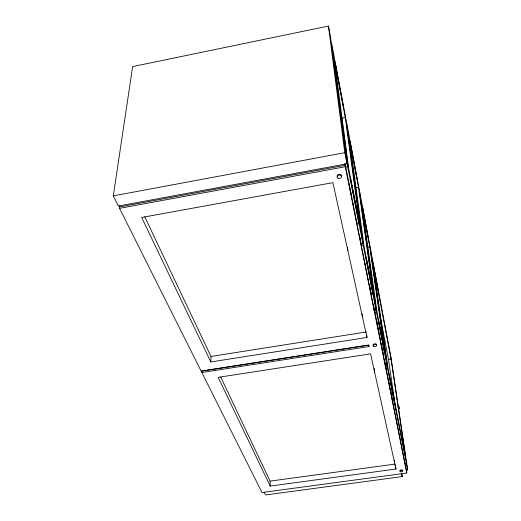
<?xml version="1.0" encoding="UTF-8"?>
<svg xmlns="http://www.w3.org/2000/svg" width="521" height="521" viewBox="0 0 521 521"><rect width="100%" height="100%" fill="white"/><g stroke="black" fill="none" stroke-linecap="round" stroke-linejoin="round"><path stroke-width="0.78" d="M366.686 335.107L366.986 337.465L210.81 361.958L210.972 356.462L144.766 216.814M406.321 469.818L406.79 473.016L262.004 492.521L119.537 208.335L119.745 206.876L119.166 205.723M113.298 195.883L132.647 66.59L328.458 26.05L330.503 36.854L346.986 163.802L118.384 206.029L113.298 195.883L344.791 152.699L328.458 26.05M345.286 117.512L359.9 225.437L348.601 168.114L334.508 60.612L345.286 117.512L341.822 118.176L341.515 116.6M119.745 206.876L345.117 165.281L344.863 164.024M119.537 208.335L345.299 166.727L344.909 163.679M345.527 167.065L347.702 166.668L331.63 43.315L346.055 119.641L362.929 243.652L360.949 243.991L345.11 163.841M355.315 187.892L358.507 187.313L349.435 139.433L364.199 247.241L373.479 294.345L358.507 187.313M361.346 245.892L363.313 245.56L346.432 121.595L358.982 188.016L376.208 310.776L374.41 311.07L361.346 245.892L360.591 240.259M367.539 247.123L369.767 246.746L362.023 205.893L377.048 312.437L384.811 351.825L369.767 246.746M374.742 312.724L376.54 312.437L387.298 366.817L385.638 367.071L374.078 307.911M210.972 356.462L366.289 331.962M201.113 371.063L368.647 344.993L368.985 346.53L201.835 372.502L201.887 371.128L368.809 345.156L368.985 346.53M380.05 315.713L388.523 359.483L391.05 359.099L405.657 457.601L387.813 367.071L372.782 262.695L391.05 359.099M385.931 368.536L387.585 368.282L407.702 469.981L406.321 470.17L385.475 365.325M220.728 377.035L270.073 481.124L395.263 464.055M395.953 469.03L370.594 353.85L218.175 377.354L270.197 486.073L395.953 469.03L395.459 465.474M401.743 473.387L402.199 476.604L265.56 494.95L264.232 492.28M210.81 361.958L141.673 217.472L332.906 182.637L366.986 337.465M394.397 460.102L394.742 461.684M401.541 473.491L402.199 476.604M369.558 284.883L370.19 288.015M376.852 321.327L377.478 324.459M378.259 328.373L379.041 332.281M380.291 338.539L380.604 340.109M381.86 346.367L382.173 347.93M389.161 382.889L389.48 384.478M390.757 390.854L391.551 394.833M349.096 183.939L349.728 187.098M350.047 188.674L351.779 197.348M353.049 203.652L353.362 205.228M354.625 211.539L354.944 213.115M356.208 219.426L356.52 221.002M365.071 263.665L365.384 265.228M366.634 271.487L366.947 273.056M368.204 279.315L368.516 280.878M369.773 287.136L371.024 293.401M377.53 325.872L378.318 329.78M379.568 336.025L379.881 337.588M381.131 343.834L381.444 345.397M382.694 351.642L383.007 353.205L382.798 351.721M390.001 388.106L390.32 389.695M391.59 396.051L392.391 400.024M345.299 166.727L406.79 473.016M347.702 166.668L362.929 243.652M363.313 245.56L376.208 310.776M344.791 152.699L346.986 163.802M398.207 406.738L398.122 406.315L398.532 408.803M398.259 407.018L398.467 408.34M407.702 469.981L390.965 357.256L370.307 247.957L387.585 368.282M405.371 463.723L405.612 465.338M388.523 359.483L395.882 409.936M378.298 291.363L373.095 263.177L373.511 266.075M387.298 366.817L370.021 246.42L359.308 189.735L376.54 312.437M368.464 239.4L362.505 207.182L362.922 210.119M385.019 362.121L385.247 363.723M385.299 364.661L385.638 367.071M357.041 179.055L350.138 141.803L350.542 144.747M377.165 323.587L377.373 325.097M373.629 304.7L373.857 306.309M373.518 304.648L373.739 306.25M373.961 307.859L374.41 311.07M370.919 291.91L371.128 293.44M343.613 108.108L335.511 64.461L335.895 67.365M360.089 237.543L360.304 239.159M356.898 221.829L357.106 223.385M342.03 119.791L342.343 122.207M342.558 123.816L342.87 126.232M343.085 127.847L343.398 130.263M343.613 131.872L343.925 134.288M344.14 135.903L344.453 138.319M344.668 139.928L344.98 142.344M345.189 143.959L345.508 146.375M345.716 147.984L346.035 150.4M346.244 152.015L346.458 153.623M346.771 156.04L347.514 161.679M347.722 163.294L348.035 165.711M348.249 167.319L348.562 169.735M374.15 368.419L374.651 372.268M362.056 313.694L362.453 316.866M347.507 247.651L347.839 250.497M270.073 481.124L270.197 486.073M337.302 176.788A2.201 1.674 -8.3 0 1 339.243 174.307A2.201 1.674 -8.3 0 1 341.346 176.463M400.408 471.134A1.407 0.677 -6.4 0 1 400.135 470.248A1.407 0.677 -6.4 0 1 401.978 469.883A1.407 0.677 -6.4 0 1 402.564 470.704M373.231 345.351A1.745 1.049 -7.1 0 1 374.846 343.769A1.745 1.049 -7.1 0 1 376.436 345.104M399.203 408.822L398.78 406.217L399.184 408.796M358.8 220.702L350.698 179.647L359.327 224.59L358.8 220.702M372.639 290.848L365.989 257.133L373.173 294.665L372.639 290.848M384.159 349.239L378.598 321.053L384.687 352.945L384.159 349.239M393.896 398.591L389.18 374.677L394.417 402.179L393.896 398.591M338.096 178.143A2.201 1.674 -8.3 0 0 341.568 176.749A2.201 1.674 -8.3 0 0 338.5 175.225A2.201 1.674 -8.3 0 0 338.096 178.143M400.493 471.759A1.407 0.677 -6.4 0 0 402.759 471.147A1.407 0.677 -6.4 0 0 400.883 470.567A1.407 0.677 -6.4 0 0 400.493 471.759M373.857 346.426A1.745 1.049 -7.1 0 0 376.65 345.521A1.745 1.049 -7.1 0 0 374.273 344.589A1.745 1.049 -7.1 0 0 373.857 346.426"/></g></svg>
